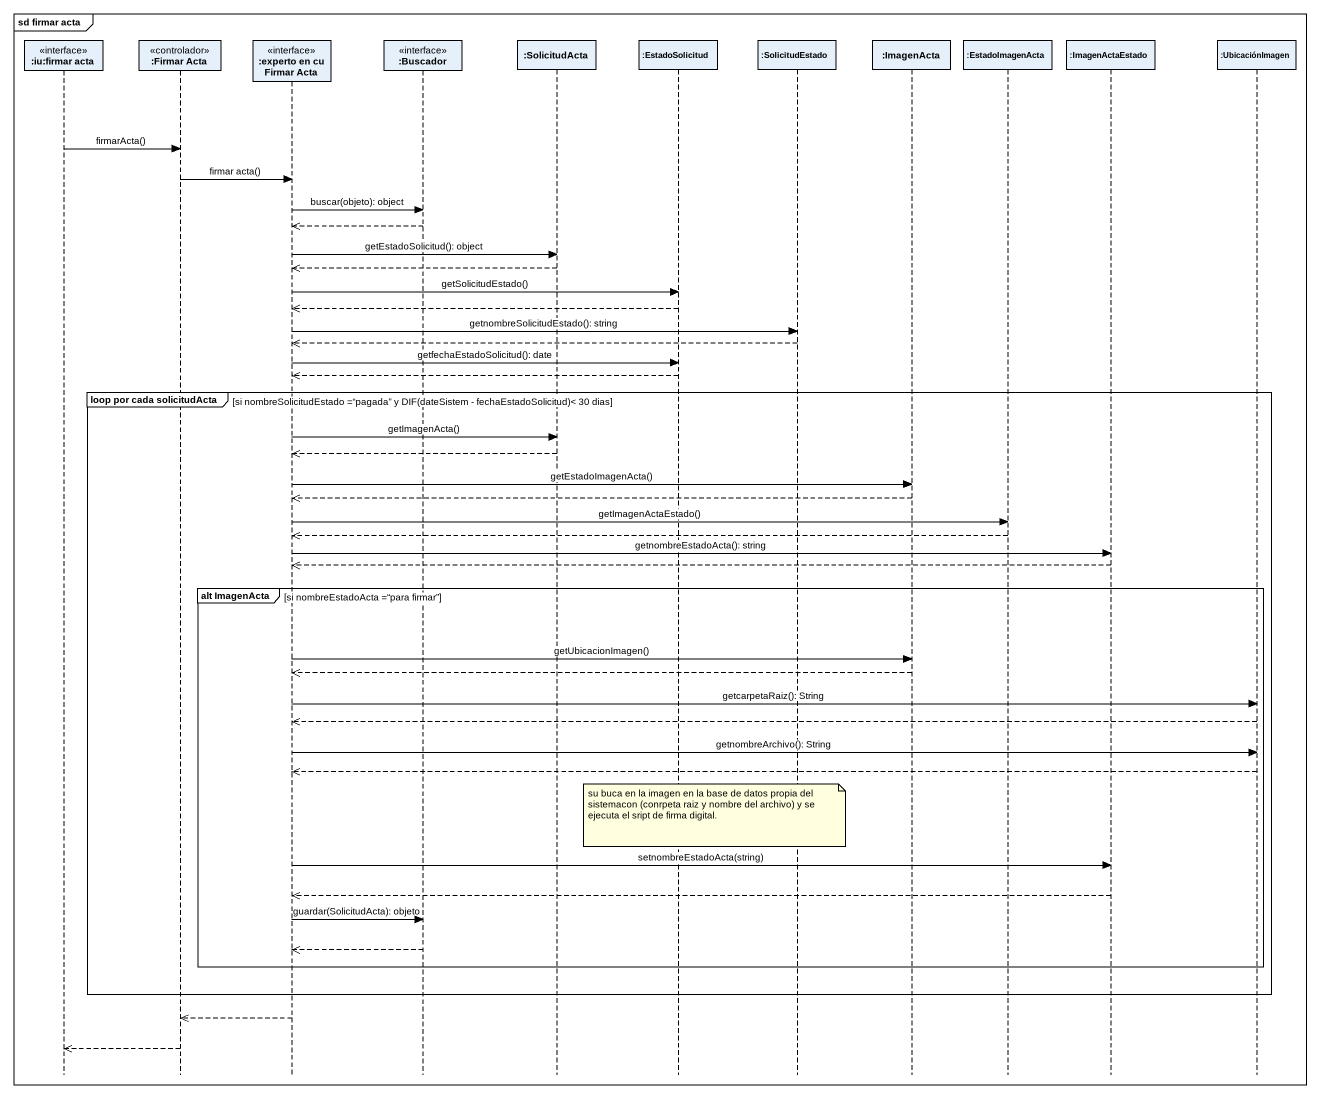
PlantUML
@startuml
mainframe sd firmar acta
hide footbox
participant ":iu:firmar acta" as iu_firmar_acta <<interface>>
participant ":Firmar Acta" as Firmar_Acta <<controlador>>
participant ":experto en cu Firmar Acta" as experto_en_cu_Firmar_Acta <<interface>>
participant ":Buscador" as Buscador <<interface>>
participant ":SolicitudActa" as SolicitudActa
participant ":EstadoSolicitud" as EstadoSolicitud
participant ":SolicitudEstado" as SolicitudEstado
participant ":ImagenActa" as ImagenActa
participant ":EstadoImagenActa" as EstadoImagenActa
participant ":ImagenActaEstado" as ImagenActaEstado
participant ":UbicaciónImagen" as UbicaciónImagen

iu_firmar_acta -> Firmar_Acta : firmarActa()
Firmar_Acta -> experto_en_cu_Firmar_Acta : firmar acta()
experto_en_cu_Firmar_Acta -> Buscador : buscar(objeto): object
Buscador -->> experto_en_cu_Firmar_Acta
experto_en_cu_Firmar_Acta -> SolicitudActa : getEstadoSolicitud(): object
SolicitudActa -->> experto_en_cu_Firmar_Acta
experto_en_cu_Firmar_Acta -> EstadoSolicitud : getSolicitudEstado()
EstadoSolicitud -->> experto_en_cu_Firmar_Acta
experto_en_cu_Firmar_Acta -> SolicitudEstado : getnombreSolicitudEstado(): string
SolicitudEstado -->> experto_en_cu_Firmar_Acta
experto_en_cu_Firmar_Acta -> EstadoSolicitud : getfechaEstadoSolicitud(): date
EstadoSolicitud -->> experto_en_cu_Firmar_Acta
group loop por cada solicitudActa [si nombreSolicitudEstado =“pagada” y DIF(dateSistem - fechaEstadoSolicitud)< 30 dias]
  experto_en_cu_Firmar_Acta -> SolicitudActa : getImagenActa()
  SolicitudActa -->> experto_en_cu_Firmar_Acta
  experto_en_cu_Firmar_Acta -> ImagenActa : getEstadoImagenActa()
  ImagenActa -->> experto_en_cu_Firmar_Acta
  experto_en_cu_Firmar_Acta -> EstadoImagenActa : getImagenActaEstado()
  EstadoImagenActa -->> experto_en_cu_Firmar_Acta
  experto_en_cu_Firmar_Acta -> ImagenActaEstado : getnombreEstadoActa(): string
  ImagenActaEstado -->> experto_en_cu_Firmar_Acta
  group alt ImagenActa [si nombreEstadoActa =“para firmar”]
    experto_en_cu_Firmar_Acta -> ImagenActa : getUbicacionImagen()
    ImagenActa -->> experto_en_cu_Firmar_Acta
    experto_en_cu_Firmar_Acta -> UbicaciónImagen : getcarpetaRaiz(): String
    UbicaciónImagen -->> experto_en_cu_Firmar_Acta
    experto_en_cu_Firmar_Acta -> UbicaciónImagen : getnombreArchivo(): String
    UbicaciónImagen -->> experto_en_cu_Firmar_Acta
    note over EstadoSolicitud : su buca en la imagen en la base de datos propia del sistemacon (conrpeta raiz y nombre del archivo) y se ejecuta el sript de firma digital.
    experto_en_cu_Firmar_Acta -> ImagenActaEstado : setnombreEstadoActa(string)
    ImagenActaEstado -->> experto_en_cu_Firmar_Acta
    experto_en_cu_Firmar_Acta -> Buscador : guardar(SolicitudActa): objeto
    Buscador -->> experto_en_cu_Firmar_Acta
  end
end
experto_en_cu_Firmar_Acta -->> Firmar_Acta
Firmar_Acta -->> iu_firmar_acta
@enduml
